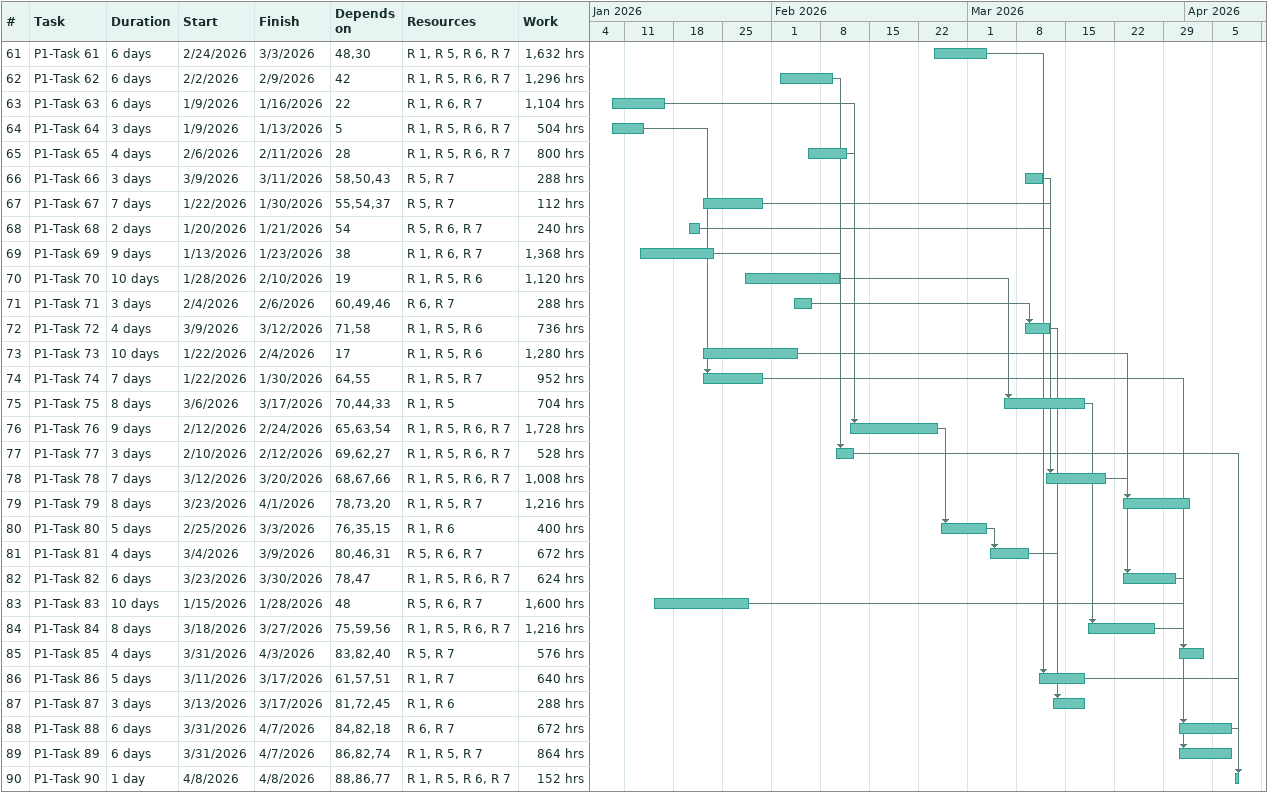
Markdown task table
| ID | Task | Duration | Start | Finish | Predecessors | Resources | Work (h) |
|---|---|---|---|---|---|---|---|
| 61 | P1-Task 61 | 6d | 2026-02-24 | 2026-03-03 | 48, 30 | R 1, R 5, R 6, R 7 | 1632 |
| 62 | P1-Task 62 | 6d | 2026-02-02 | 2026-02-09 | 42 | R 1, R 5, R 6, R 7 | 1296 |
| 63 | P1-Task 63 | 6d | 2026-01-09 | 2026-01-16 | 22 | R 1, R 6, R 7 | 1104 |
| 64 | P1-Task 64 | 3d | 2026-01-09 | 2026-01-13 | 5 | R 1, R 5, R 6, R 7 | 504 |
| 65 | P1-Task 65 | 4d | 2026-02-06 | 2026-02-11 | 28 | R 1, R 5, R 6, R 7 | 800 |
| 66 | P1-Task 66 | 3d | 2026-03-09 | 2026-03-11 | 58, 50, 43 | R 5, R 7 | 288 |
| 67 | P1-Task 67 | 7d | 2026-01-22 | 2026-01-30 | 55, 54, 37 | R 5, R 7 | 112 |
| 68 | P1-Task 68 | 2d | 2026-01-20 | 2026-01-21 | 54 | R 5, R 6, R 7 | 240 |
| 69 | P1-Task 69 | 9d | 2026-01-13 | 2026-01-23 | 38 | R 1, R 6, R 7 | 1368 |
| 70 | P1-Task 70 | 10d | 2026-01-28 | 2026-02-10 | 19 | R 1, R 5, R 6 | 1120 |
| 71 | P1-Task 71 | 3d | 2026-02-04 | 2026-02-06 | 60, 49, 46 | R 6, R 7 | 288 |
| 72 | P1-Task 72 | 4d | 2026-03-09 | 2026-03-12 | 71, 58 | R 1, R 5, R 6 | 736 |
| 73 | P1-Task 73 | 10d | 2026-01-22 | 2026-02-04 | 17 | R 1, R 5, R 6 | 1280 |
| 74 | P1-Task 74 | 7d | 2026-01-22 | 2026-01-30 | 64, 55 | R 1, R 5, R 7 | 952 |
| 75 | P1-Task 75 | 8d | 2026-03-06 | 2026-03-17 | 70, 44, 33 | R 1, R 5 | 704 |
| 76 | P1-Task 76 | 9d | 2026-02-12 | 2026-02-24 | 65, 63, 54 | R 1, R 5, R 6, R 7 | 1728 |
| 77 | P1-Task 77 | 3d | 2026-02-10 | 2026-02-12 | 69, 62, 27 | R 1, R 5, R 6, R 7 | 528 |
| 78 | P1-Task 78 | 7d | 2026-03-12 | 2026-03-20 | 68, 67, 66 | R 1, R 5, R 6, R 7 | 1008 |
| 79 | P1-Task 79 | 8d | 2026-03-23 | 2026-04-01 | 78, 73, 20 | R 1, R 5, R 7 | 1216 |
| 80 | P1-Task 80 | 5d | 2026-02-25 | 2026-03-03 | 76, 35, 15 | R 1, R 6 | 400 |
| 81 | P1-Task 81 | 4d | 2026-03-04 | 2026-03-09 | 80, 46, 31 | R 5, R 6, R 7 | 672 |
| 82 | P1-Task 82 | 6d | 2026-03-23 | 2026-03-30 | 78, 47 | R 1, R 5, R 6, R 7 | 624 |
| 83 | P1-Task 83 | 10d | 2026-01-15 | 2026-01-28 | 48 | R 5, R 6, R 7 | 1600 |
| 84 | P1-Task 84 | 8d | 2026-03-18 | 2026-03-27 | 75, 59, 56 | R 1, R 5, R 6, R 7 | 1216 |
| 85 | P1-Task 85 | 4d | 2026-03-31 | 2026-04-03 | 83, 82, 40 | R 5, R 7 | 576 |
| 86 | P1-Task 86 | 5d | 2026-03-11 | 2026-03-17 | 61, 57, 51 | R 1, R 7 | 640 |
| 87 | P1-Task 87 | 3d | 2026-03-13 | 2026-03-17 | 81, 72, 45 | R 1, R 6 | 288 |
| 88 | P1-Task 88 | 6d | 2026-03-31 | 2026-04-07 | 84, 82, 18 | R 6, R 7 | 672 |
| 89 | P1-Task 89 | 6d | 2026-03-31 | 2026-04-07 | 86, 82, 74 | R 1, R 5, R 7 | 864 |
| 90 | P1-Task 90 | 1d | 2026-04-08 | 2026-04-08 | 88, 86, 77 | R 1, R 5, R 6, R 7 | 152 |
